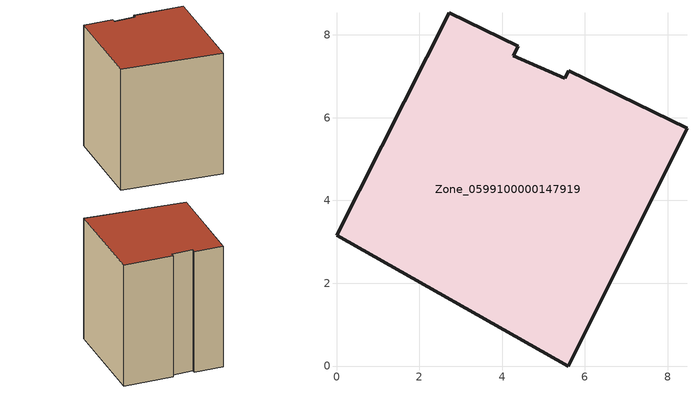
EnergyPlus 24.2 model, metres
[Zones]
Zone_0599100000147919
 floor ground (C_G): 0,3.16 2.72,8.53 4.38,7.72 4.27,7.49 5.52,6.95 5.61,7.13 8.46,5.74 5.59,0 z0.09
 wall outside (C_F): 8.46,5.74 5.61,7.13 5.52,6.95 4.27,7.49 4.38,7.72 2.72,8.53 0,3.16 5.59,0 8.46,5.74 z0.09:8.21
 roof outside (C_R): 4.38,7.72 2.72,8.53 0,3.16 5.59,0 8.46,5.74 5.61,7.13 5.52,6.95 4.27,7.49 z8.21
[BUILDING]
Pand.0599100000147919: North Axis=0; Terrain=City; Loads Convergence Tolerance Value=0.04; Temperature Convergence Tolerance Value=0.4; Solar Distribution=FullExterior; Maximum Number of Warmup Days=25; Minimum Number of Warmup Days=1
[Site:Location]
Rotterdam.The.Hague.AP_ZH_NLD Design_Conditions: Latitude=51.96; Longitude=4.45; Time Zone=1; Elevation=-4.5
[SITE:GROUNDTEMPERATURE:BUILDINGSURFACE]
18, 18, 18, 18, 18, 18, 18, 18, 18, 18, 18, 18
[MATERIAL] Thermal Absorptance=0.9; Solar Absorptance=0.7; Visible Absorptance=0.7
Name | Roughness | Thickness | Conductivity | Density | Specific Heat
G.TC.1946 | MediumSmooth | 0.15 | 1 | 540 | 1210
F.TC.1946 | Rough | 0.3 | 0.857143 | 1920 | 840
R.TC.1946 | MediumRough | 0.2 | 0.909091 | 1500 | 1000
[CONSTRUCTION]
C_G: G.TC.1946
C_F: F.TC.1946
C_R: R.TC.1946
[ZONE]
Zone_0599100000147919: Type=1; Multiplier=1; Ceiling Height=Autocalculate; Volume=Autocalculate; Floor Area=autocalculate; Part of Total Floor Area=Yes
[ZONEINFILTRATION:DESIGNFLOWRATE]
Infil_Zone_0599100000147919: Zone or ZoneList or Space or SpaceList=Zone_0599100000147919; Schedule=AlwaysOn; Design Flow Rate Calculation Method=Flow/Area; Flow Rate per Floor Area=0.003; Constant Term Coefficient=1; Temperature Term Coefficient=0; Velocity Term Coefficient=0; Velocity Squared Term Coefficient=0
[HVACTEMPLATE:ZONE:IDEALLOADSAIRSYSTEM]
Zone_0599100000147919: Maximum Heating Supply Air Temperature=50; Minimum Cooling Supply Air Temperature=13; Maximum Heating Supply Air Humidity Ratio=0.0156; Minimum Cooling Supply Air Humidity Ratio=0.0077; Heating Limit=NoLimit; Cooling Limit=NoLimit; Dehumidification Control Type=ConstantSensibleHeatRatio; Cooling Sensible Heat Ratio=0.7; Dehumidification Setpoint=60; Humidification Control Type=None; Humidification Setpoint=30; Outdoor Air Method=None; Outdoor Air Flow Rate per Person=0.00944; Outdoor Air Flow Rate per Zone Floor Area=0; Outdoor Air Flow Rate per Zone=0; Demand Controlled Ventilation Type=None; Outdoor Air Economizer Type=NoEconomizer; Heat Recovery Type=None; Sensible Heat Recovery Effectiveness=0.7; Latent Heat Recovery Effectiveness=0.65
[ZONECONTROL:THERMOSTAT]
ThermostatControl_Zone_0599100000147919: Zone or ZoneList=Zone_0599100000147919; Control Type Schedule=DualSetpointControlType; Control 1=Thermostat_Zone_0599100000147919; Temperature Difference Between Cutout And Setpoint=0
[THERMOSTATSETPOINT:DUALSETPOINT]
Thermostat_Zone_0599100000147919: Heating Setpoint Temperature Schedule=HeatingSetpoint_Zone_0599100000147919; Cooling Setpoint Temperature Schedule=CoolingSetpoint_Zone_0599100000147919
[SCHEDULE:COMPACT]
HeatingSetpoint_Zone_0599100000147919: Through: 12/31, For: AllDays, Until: 24:00, 21
CoolingSetpoint_Zone_0599100000147919: Through: 12/31, For: AllDays, Until: 24:00, 24
DualSetpointControlType: Through: 12/31, For: AllDays, Until: 24:00, 4
AlwaysOn: Through: 12/31, For: AllDays, Until: 24:00, 1
